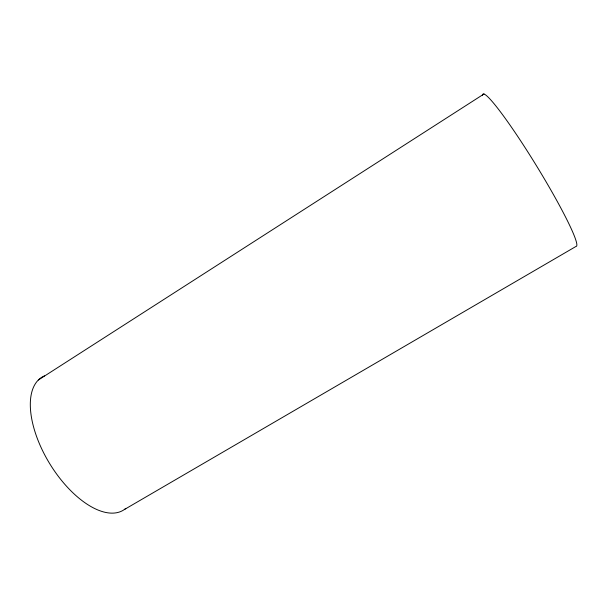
<?xml version="1.0" encoding="UTF-8"?>
<svg xmlns="http://www.w3.org/2000/svg" width="607" height="607" viewBox="0 0 607 607"><rect width="100%" height="100%" fill="white"/><g stroke="black" fill="none" stroke-linecap="round" stroke-linejoin="round"><path stroke-width="0.91" d="M38.362 380.005L484.022 93.956M124.321 509.554L575.937 246.472A89.328 8.111 58.5 0 0 533.91 161.606A89.328 8.111 58.5 0 0 482.519 95.565M125.77 508.438A77.977 38.537 58.5 0 1 49.865 463.923A77.977 38.537 58.5 0 1 44.478 375.87"/></g></svg>
